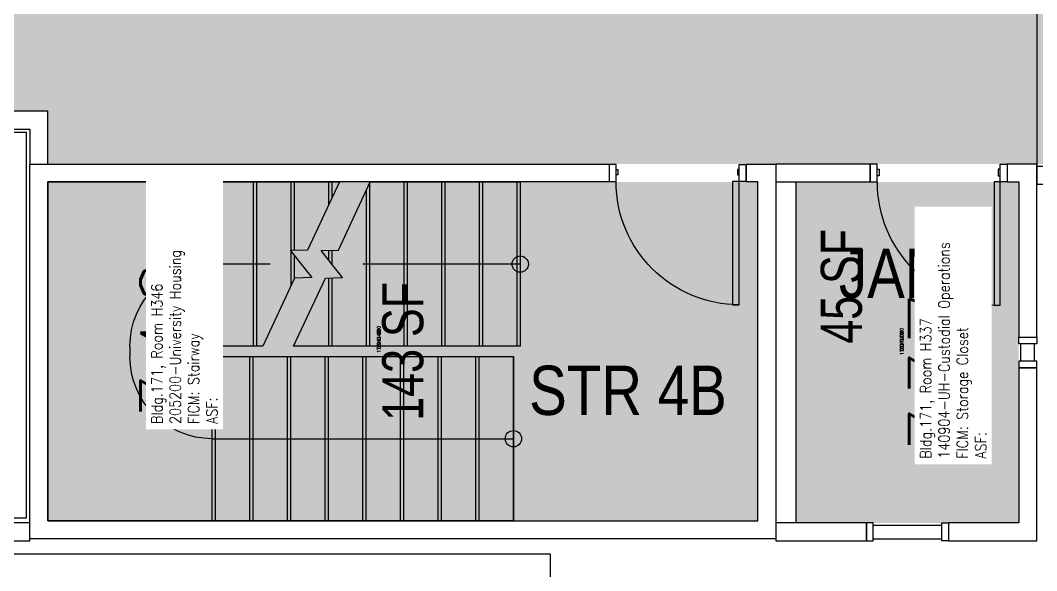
# Model space of a CAD drawing. Header units: inches. Extents: x -105 to 3698, y -798 to 1624.
# Drawn here: x 1563.6 to 1860.5, y 1142.4 to 1303.2 of the extents above; entities that cross this region are included whole.
import ezdxf
from ezdxf.enums import TextEntityAlignment as Align

# ---------------------------------------------------------------- set-up
doc = ezdxf.new("R2010")
doc.units = ezdxf.units.IN
doc.header["$LTSCALE"] = 96
doc.header["$MEASUREMENT"] = 0
for name, color, linetype in [('A-AREA-IDEN', 1, 'Continuous'), ('A-DOOR', 2, 'Continuous'), ('A-FLOR', 3, 'Continuous'), ('A-GLAZ', 1, 'Continuous'), ('A-IDEN-RNUM', 7, 'Continuous'), ('A-IDEN-SNUM', 4, 'Continuous'), ('A-IDEN-VNUM', 4, 'Continuous'), ('A-WALL', 5, 'Continuous'), ('AREA-TEXT', 3, 'Continuous'), ('Rooms-Category-Color', 7, 'Continuous'), ('Rooms-College-Color', 7, 'Continuous'), ('Rooms-Department-Color', 7, 'Continuous'), ('Rooms-Division-Color', 7, 'Continuous'), ('Rooms-Information', 7, 'Continuous')]:
    doc.layers.add(name, color=color, linetype=linetype)
doc.styles.add('AREA', font='arial.ttf', dxfattribs={"width": 0.75, "height": 12})
doc.styles.add('ROOMSNUMBER', font='txt.shx', dxfattribs={"height": 0.03})
doc.styles.add('ROOMVNUMBER', font='simplex.shx', dxfattribs={"width": 0.85})
doc.styles.get("Standard").update_dxf_attribs({"font": 'ARIALN.TTF'})

msp = doc.modelspace()

# ---------------------------------------------------------------- hatches: boundary and pattern name
at = {"layer": 'A-FLOR'}
h = msp.add_hatch(color=256, dxfattribs=at)
edge = h.paths.add_edge_path()
edge.add_line((1707.648283181721, 1230.709987109077), (1707.648283181721, 1233.290075140422))
edge.add_ellipse((1709.648283181721, 1232.000031124749), major_axis=(-1.682886443342686, 1.682886443342686), ratio=0.9999999999999164, start_angle=-45.00000000000239, end_angle=12.177093442659611, ccw=False)
edge.add_line((1709.648283181721, 1234.379991956858), (1709.648283181721, 1229.62007029264))
edge.add_ellipse((1709.648283181721, 1232.000031124749), major_axis=(1.682886443342575, 1.682886443342575), ratio=0.9999999999999261, start_angle=167.822906557336, end_angle=225.0000000000021, ccw=False)
edge = h.paths.add_edge_path()
edge.add_line((1707.648283181721, 1233.290075140422), (1707.648283181721, 1230.709987109077))
edge.add_ellipse((1709.648283181721, 1232.000031124749), major_axis=(-1.682886443342571, 1.682886443342571), ratio=0.9999999999999433, start_angle=12.177093442659213, end_angle=77.82290655733749, ccw=False)
edge = h.paths.add_edge_path()
edge.add_line((1709.648283181721, 1232.000031124749), (1709.648283181721, 1234.379991956858))
edge.add_ellipse((1709.648283181721, 1232.000031124749), major_axis=(1.682886443342795, 1.682886443342795), ratio=0.9999999999999905, start_angle=314.9999999999997, end_angle=405.0000000000003, ccw=False)
edge.add_line((1712.02824401383, 1232.000031124749), (1709.648283181721, 1232.000031124749))
edge = h.paths.add_edge_path()
edge.add_line((1709.648283181721, 1229.62007029264), (1709.648283181721, 1232.000031124749))
edge.add_line((1709.648283181721, 1232.000031124749), (1712.02824401383, 1232.000031124749))
edge.add_ellipse((1709.648283181721, 1232.000031124749), major_axis=(1.682886443342732, 1.682886443342732), ratio=0.9999999999999699, start_angle=225.0000000000009, end_angle=314.99999999999915, ccw=False)
h = msp.add_hatch(color=256, dxfattribs=at)
edge = h.paths.add_edge_path()
edge.add_line((1705.648283181721, 1179.709986475532), (1705.648283181721, 1182.290074506878))
edge.add_ellipse((1707.648283181721, 1181.000030491205), major_axis=(1.682886443342773, 1.682886443342775), ratio=0.9999999999999882, start_angle=45.000000000000284, end_angle=102.17709344266137, ccw=False)
edge.add_line((1707.648283181721, 1183.379991323314), (1707.648283181721, 1178.620069659096))
edge.add_ellipse((1707.648283181721, 1181.000030491205), major_axis=(-1.682886443342678, 1.682886443342678), ratio=0.9999999999999786, start_angle=77.82290655733408, end_angle=134.9999999999994, ccw=False)
edge = h.paths.add_edge_path()
edge.add_line((1705.648283181721, 1182.290074506878), (1705.648283181721, 1179.709986475532))
edge.add_ellipse((1707.648283181721, 1181.000030491205), major_axis=(-1.682886443342801, 1.682886443342801), ratio=0.999999999999943, start_angle=12.177093442662226, end_angle=77.82290655733448, ccw=False)
edge = h.paths.add_edge_path()
edge.add_line((1707.648283181721, 1181.000030491205), (1707.648283181721, 1183.379991323314))
edge.add_ellipse((1707.648283181721, 1181.000030491205), major_axis=(1.682886443342795, 1.682886443342795), ratio=0.9999999999998951, start_angle=314.999999999997, end_angle=405.000000000003, ccw=False)
edge.add_line((1710.02824401383, 1181.000030491205), (1707.648283181721, 1181.000030491205))
edge = h.paths.add_edge_path()
edge.add_line((1707.648283181721, 1178.620069659096), (1707.648283181721, 1181.000030491205))
edge.add_line((1707.648283181721, 1181.000030491205), (1710.02824401383, 1181.000030491205))
edge.add_ellipse((1707.648283181721, 1181.000030491205), major_axis=(-1.682886443342682, 1.682886443342682), ratio=0.9999999999999343, start_angle=134.9999999999981, end_angle=225.0000000000019, ccw=False)
at = {"layer": 'Rooms-Category-Color', "true_color": 0xadadad}
for points in [[(2434.813734425393, 1302.059794832432), (2431.278200400199, 1305.595328236364), (2404.374997199276, 1332.498526709881), (2404.374997199276, 1345.75000000002), (2041.217390187751, 1345.75000000002), (2041.217390187751, 1370.750000000013), (1958.893277009061, 1370.750000000013), (1958.893277009061, 1345.750000000014), (1868.874975056992, 1345.751251287169), (1868.874975064192, 1341.501251287159), (1864.874975064192, 1341.501251280382), (1864.874975064192, 1343.191933777711), (1824.87497506758, 1343.191933777711), (1824.87497506758, 1338.001251287157), (1816.87497506758, 1338.001251287157), (1816.87497506758, 1346.374900560571), (1765.999986635328, 1346.374900560571), (1765.856721272007, 1370.748758465236), (1683.532608093316, 1370.748758465236), (1683.532608093316, 1346.374554024971), (1376.124998203078, 1346.373758465239), (1376.124998203078, 1345.761705106155), (1260.124998203078, 1345.761705106155), (1260.124998203078, 1346.373761499035), (780.3749982030631, 1346.373761499045), (780.3749982030631, 1341.498758465237), (776.3749982030631, 1341.498758465237), (776.3749982030631, 1342.958158910471), (736.3774194910156, 1342.958158910471), (736.3774194910156, 1337.998758465236), (728.3774194910156, 1337.998758465236), (728.3774194910166, 1345.748758465237), (673.3567193971112, 1345.748758465234), (673.3567193971112, 1370.748758465233), (591.0326062184204, 1370.748758465233), (591.0326062184204, 1345.74875846524), (233.3028383523078, 1345.74875846524), (233.4999982030649, 1285.748758465239), (632.9673920448322, 1285.748758465239), (632.9673920448322, 1237.750000000023), (767.9999980504444, 1237.750000000023), (776.3749982030595, 1237.750000000023), (776.3749982030595, 1265.498758465238), (780.3749982030604, 1265.498758465237), (780.3749982030604, 1263.748758465236), (820.3749982030604, 1263.748758465236), (820.3749982030604, 1268.998758465236), (828.3749982030604, 1268.998758465236), (828.3749982030613, 1237.750000000015), (939.7173920448322, 1237.750000000015), (939.7173920448322, 1276.668832693983), (1347.188856218355, 1276.668832693986), (1347.188856218359, 1190.375000000005), (1378.688856218355, 1190.375000000006), (1378.688856218355, 1188.000000000025), (1373.188856218363, 1188.000000000025), (1373.188856218363, 1151.125000000008), (1373.188856218363, 1146.750000000026), (1375.188856218355, 1146.750000000026), (1375.188856218355, 1142.750000000026), (1451.188856218355, 1142.750000000026), (1451.188856218355, 1146.750000000026), (1453.111329007562, 1146.750000000026), (1453.188856218359, 1151.124999986885), (1453.188856218359, 1188.000000000025), (1447.688856218367, 1188.000000000025), (1447.688856218368, 1190.375000000006), (1479.648241565459, 1190.375000000006), (1479.64823967027, 1209.168832333085), (1484.89823967027, 1209.1688328625), (1484.898235031584, 1255.168832693984), (1479.648242645192, 1255.168832866398), (1479.648242645192, 1276.668832693983), (1571.648324745343, 1276.668832693983), (1571.648317350022, 1261.250003228346), (1860.500009312908, 1261.250002044936), (1864.874975200145, 1261.250002027011), (1864.874975192944, 1265.501251280382), (1868.874975192944, 1265.501251287159), (1868.874975195909, 1263.751251287157), (1908.874975056989, 1263.751251287157), (1908.874975056989, 1269.001251287157), (1916.874975056989, 1269.001251287157), (1916.874975057673, 1260.625000059771), (2047.491841887351, 1260.625000502804), (2133.476899039513, 1260.637893297269), (2169.476899039513, 1260.63789346944), (2348.969360803722, 1260.624947866227), (2386.307818971624, 1260.624947834508), (2392.387327554196, 1259.633387961236)], [(1571.648281306841, 1256.000003228346), (1779.023264933704, 1256.000003228346), (1779.023264933704, 1157.000002473303), (1571.648281306841, 1157.000002473303)]]:
    msp.add_hatch(color=253, dxfattribs=at).paths.add_polyline_path(points)
at = {"layer": 'Rooms-Category-Color', "true_color": 0x728ef3}
msp.add_hatch(color=171, dxfattribs=at).paths.add_polyline_path([(1790.273267071043, 1255.999999882945), (1855.250009312908, 1255.999999882945), (1855.250009312908, 1156.375036597754), (1790.273267071043, 1156.375036597754)])
at = {"layer": 'Rooms-College-Color', "true_color": 0xadadad}
for points in [[(2434.813734425393, 1302.059794832432), (2431.278200400199, 1305.595328236364), (2404.374997199276, 1332.498526709881), (2404.374997199276, 1345.75000000002), (2041.217390187751, 1345.75000000002), (2041.217390187751, 1370.750000000013), (1958.893277009061, 1370.750000000013), (1958.893277009061, 1345.750000000014), (1868.874975056992, 1345.751251287169), (1868.874975064192, 1341.501251287159), (1864.874975064192, 1341.501251280382), (1864.874975064192, 1343.191933777711), (1824.87497506758, 1343.191933777711), (1824.87497506758, 1338.001251287157), (1816.87497506758, 1338.001251287157), (1816.87497506758, 1346.374900560571), (1765.999986635328, 1346.374900560571), (1765.856721272007, 1370.748758465236), (1683.532608093316, 1370.748758465236), (1683.532608093316, 1346.374554024971), (1376.124998203078, 1346.373758465239), (1376.124998203078, 1345.761705106155), (1260.124998203078, 1345.761705106155), (1260.124998203078, 1346.373761499035), (780.3749982030631, 1346.373761499045), (780.3749982030631, 1341.498758465237), (776.3749982030631, 1341.498758465237), (776.3749982030631, 1342.958158910471), (736.3774194910156, 1342.958158910471), (736.3774194910156, 1337.998758465236), (728.3774194910156, 1337.998758465236), (728.3774194910166, 1345.748758465237), (673.3567193971112, 1345.748758465234), (673.3567193971112, 1370.748758465233), (591.0326062184204, 1370.748758465233), (591.0326062184204, 1345.74875846524), (233.3028383523078, 1345.74875846524), (233.4999982030649, 1285.748758465239), (632.9673920448322, 1285.748758465239), (632.9673920448322, 1237.750000000023), (767.9999980504444, 1237.750000000023), (776.3749982030595, 1237.750000000023), (776.3749982030595, 1265.498758465238), (780.3749982030604, 1265.498758465237), (780.3749982030604, 1263.748758465236), (820.3749982030604, 1263.748758465236), (820.3749982030604, 1268.998758465236), (828.3749982030604, 1268.998758465236), (828.3749982030613, 1237.750000000015), (939.7173920448322, 1237.750000000015), (939.7173920448322, 1276.668832693983), (1347.188856218355, 1276.668832693986), (1347.188856218359, 1190.375000000005), (1378.688856218355, 1190.375000000006), (1378.688856218355, 1188.000000000025), (1373.188856218363, 1188.000000000025), (1373.188856218363, 1151.125000000008), (1373.188856218363, 1146.750000000026), (1375.188856218355, 1146.750000000026), (1375.188856218355, 1142.750000000026), (1451.188856218355, 1142.750000000026), (1451.188856218355, 1146.750000000026), (1453.111329007562, 1146.750000000026), (1453.188856218359, 1151.124999986885), (1453.188856218359, 1188.000000000025), (1447.688856218367, 1188.000000000025), (1447.688856218368, 1190.375000000006), (1479.648241565459, 1190.375000000006), (1479.64823967027, 1209.168832333085), (1484.89823967027, 1209.1688328625), (1484.898235031584, 1255.168832693984), (1479.648242645192, 1255.168832866398), (1479.648242645192, 1276.668832693983), (1571.648324745343, 1276.668832693983), (1571.648317350022, 1261.250003228346), (1860.500009312908, 1261.250002044936), (1864.874975200145, 1261.250002027011), (1864.874975192944, 1265.501251280382), (1868.874975192944, 1265.501251287159), (1868.874975195909, 1263.751251287157), (1908.874975056989, 1263.751251287157), (1908.874975056989, 1269.001251287157), (1916.874975056989, 1269.001251287157), (1916.874975057673, 1260.625000059771), (2047.491841887351, 1260.625000502804), (2133.476899039513, 1260.637893297269), (2169.476899039513, 1260.63789346944), (2348.969360803722, 1260.624947866227), (2386.307818971624, 1260.624947834508), (2392.387327554196, 1259.633387961236)], [(1571.648281306841, 1256.000003228346), (1779.023264933704, 1256.000003228346), (1779.023264933704, 1157.000002473303), (1571.648281306841, 1157.000002473303)], [(1790.273267071043, 1255.999999882945), (1855.250009312908, 1255.999999882945), (1855.250009312908, 1156.375036597754), (1790.273267071043, 1156.375036597754)]]:
    msp.add_hatch(color=253, dxfattribs=at).paths.add_polyline_path(points)
at = {"layer": 'Rooms-Department-Color', "true_color": 0xacacac}
for points in [[(2434.813734425393, 1302.059794832432), (2431.278200400199, 1305.595328236364), (2404.374997199276, 1332.498526709881), (2404.374997199276, 1345.75000000002), (2041.217390187751, 1345.75000000002), (2041.217390187751, 1370.750000000013), (1958.893277009061, 1370.750000000013), (1958.893277009061, 1345.750000000014), (1868.874975056992, 1345.751251287169), (1868.874975064192, 1341.501251287159), (1864.874975064192, 1341.501251280382), (1864.874975064192, 1343.191933777711), (1824.87497506758, 1343.191933777711), (1824.87497506758, 1338.001251287157), (1816.87497506758, 1338.001251287157), (1816.87497506758, 1346.374900560571), (1765.999986635328, 1346.374900560571), (1765.856721272007, 1370.748758465236), (1683.532608093316, 1370.748758465236), (1683.532608093316, 1346.374554024971), (1376.124998203078, 1346.373758465239), (1376.124998203078, 1345.761705106155), (1260.124998203078, 1345.761705106155), (1260.124998203078, 1346.373761499035), (780.3749982030631, 1346.373761499045), (780.3749982030631, 1341.498758465237), (776.3749982030631, 1341.498758465237), (776.3749982030631, 1342.958158910471), (736.3774194910156, 1342.958158910471), (736.3774194910156, 1337.998758465236), (728.3774194910156, 1337.998758465236), (728.3774194910166, 1345.748758465237), (673.3567193971112, 1345.748758465234), (673.3567193971112, 1370.748758465233), (591.0326062184204, 1370.748758465233), (591.0326062184204, 1345.74875846524), (233.3028383523078, 1345.74875846524), (233.4999982030649, 1285.748758465239), (632.9673920448322, 1285.748758465239), (632.9673920448322, 1237.750000000023), (767.9999980504444, 1237.750000000023), (776.3749982030595, 1237.750000000023), (776.3749982030595, 1265.498758465238), (780.3749982030604, 1265.498758465237), (780.3749982030604, 1263.748758465236), (820.3749982030604, 1263.748758465236), (820.3749982030604, 1268.998758465236), (828.3749982030604, 1268.998758465236), (828.3749982030613, 1237.750000000015), (939.7173920448322, 1237.750000000015), (939.7173920448322, 1276.668832693983), (1347.188856218355, 1276.668832693986), (1347.188856218359, 1190.375000000005), (1378.688856218355, 1190.375000000006), (1378.688856218355, 1188.000000000025), (1373.188856218363, 1188.000000000025), (1373.188856218363, 1151.125000000008), (1373.188856218363, 1146.750000000026), (1375.188856218355, 1146.750000000026), (1375.188856218355, 1142.750000000026), (1451.188856218355, 1142.750000000026), (1451.188856218355, 1146.750000000026), (1453.111329007562, 1146.750000000026), (1453.188856218359, 1151.124999986885), (1453.188856218359, 1188.000000000025), (1447.688856218367, 1188.000000000025), (1447.688856218368, 1190.375000000006), (1479.648241565459, 1190.375000000006), (1479.64823967027, 1209.168832333085), (1484.89823967027, 1209.1688328625), (1484.898235031584, 1255.168832693984), (1479.648242645192, 1255.168832866398), (1479.648242645192, 1276.668832693983), (1571.648324745343, 1276.668832693983), (1571.648317350022, 1261.250003228346), (1860.500009312908, 1261.250002044936), (1864.874975200145, 1261.250002027011), (1864.874975192944, 1265.501251280382), (1868.874975192944, 1265.501251287159), (1868.874975195909, 1263.751251287157), (1908.874975056989, 1263.751251287157), (1908.874975056989, 1269.001251287157), (1916.874975056989, 1269.001251287157), (1916.874975057673, 1260.625000059771), (2047.491841887351, 1260.625000502804), (2133.476899039513, 1260.637893297269), (2169.476899039513, 1260.63789346944), (2348.969360803722, 1260.624947866227), (2386.307818971624, 1260.624947834508), (2392.387327554196, 1259.633387961236)], [(1571.648281306841, 1256.000003228346), (1779.023264933704, 1256.000003228346), (1779.023264933704, 1157.000002473303), (1571.648281306841, 1157.000002473303)]]:
    msp.add_hatch(color=253, dxfattribs=at).paths.add_polyline_path(points)
at = {"layer": 'Rooms-Department-Color', "true_color": 0x604aed}
msp.add_hatch(color=173, dxfattribs=at).paths.add_polyline_path([(1790.273267071043, 1255.999999882945), (1855.250009312908, 1255.999999882945), (1855.250009312908, 1156.375036597754), (1790.273267071043, 1156.375036597754)])
at = {"layer": 'Rooms-Division-Color', "true_color": 0xadadad}
for points in [[(2434.813734425393, 1302.059794832432), (2431.278200400199, 1305.595328236364), (2404.374997199276, 1332.498526709881), (2404.374997199276, 1345.75000000002), (2041.217390187751, 1345.75000000002), (2041.217390187751, 1370.750000000013), (1958.893277009061, 1370.750000000013), (1958.893277009061, 1345.750000000014), (1868.874975056992, 1345.751251287169), (1868.874975064192, 1341.501251287159), (1864.874975064192, 1341.501251280382), (1864.874975064192, 1343.191933777711), (1824.87497506758, 1343.191933777711), (1824.87497506758, 1338.001251287157), (1816.87497506758, 1338.001251287157), (1816.87497506758, 1346.374900560571), (1765.999986635328, 1346.374900560571), (1765.856721272007, 1370.748758465236), (1683.532608093316, 1370.748758465236), (1683.532608093316, 1346.374554024971), (1376.124998203078, 1346.373758465239), (1376.124998203078, 1345.761705106155), (1260.124998203078, 1345.761705106155), (1260.124998203078, 1346.373761499035), (780.3749982030631, 1346.373761499045), (780.3749982030631, 1341.498758465237), (776.3749982030631, 1341.498758465237), (776.3749982030631, 1342.958158910471), (736.3774194910156, 1342.958158910471), (736.3774194910156, 1337.998758465236), (728.3774194910156, 1337.998758465236), (728.3774194910166, 1345.748758465237), (673.3567193971112, 1345.748758465234), (673.3567193971112, 1370.748758465233), (591.0326062184204, 1370.748758465233), (591.0326062184204, 1345.74875846524), (233.3028383523078, 1345.74875846524), (233.4999982030649, 1285.748758465239), (632.9673920448322, 1285.748758465239), (632.9673920448322, 1237.750000000023), (767.9999980504444, 1237.750000000023), (776.3749982030595, 1237.750000000023), (776.3749982030595, 1265.498758465238), (780.3749982030604, 1265.498758465237), (780.3749982030604, 1263.748758465236), (820.3749982030604, 1263.748758465236), (820.3749982030604, 1268.998758465236), (828.3749982030604, 1268.998758465236), (828.3749982030613, 1237.750000000015), (939.7173920448322, 1237.750000000015), (939.7173920448322, 1276.668832693983), (1347.188856218355, 1276.668832693986), (1347.188856218359, 1190.375000000005), (1378.688856218355, 1190.375000000006), (1378.688856218355, 1188.000000000025), (1373.188856218363, 1188.000000000025), (1373.188856218363, 1151.125000000008), (1373.188856218363, 1146.750000000026), (1375.188856218355, 1146.750000000026), (1375.188856218355, 1142.750000000026), (1451.188856218355, 1142.750000000026), (1451.188856218355, 1146.750000000026), (1453.111329007562, 1146.750000000026), (1453.188856218359, 1151.124999986885), (1453.188856218359, 1188.000000000025), (1447.688856218367, 1188.000000000025), (1447.688856218368, 1190.375000000006), (1479.648241565459, 1190.375000000006), (1479.64823967027, 1209.168832333085), (1484.89823967027, 1209.1688328625), (1484.898235031584, 1255.168832693984), (1479.648242645192, 1255.168832866398), (1479.648242645192, 1276.668832693983), (1571.648324745343, 1276.668832693983), (1571.648317350022, 1261.250003228346), (1860.500009312908, 1261.250002044936), (1864.874975200145, 1261.250002027011), (1864.874975192944, 1265.501251280382), (1868.874975192944, 1265.501251287159), (1868.874975195909, 1263.751251287157), (1908.874975056989, 1263.751251287157), (1908.874975056989, 1269.001251287157), (1916.874975056989, 1269.001251287157), (1916.874975057673, 1260.625000059771), (2047.491841887351, 1260.625000502804), (2133.476899039513, 1260.637893297269), (2169.476899039513, 1260.63789346944), (2348.969360803722, 1260.624947866227), (2386.307818971624, 1260.624947834508), (2392.387327554196, 1259.633387961236)], [(1571.648281306841, 1256.000003228346), (1779.023264933704, 1256.000003228346), (1779.023264933704, 1157.000002473303), (1571.648281306841, 1157.000002473303)]]:
    msp.add_hatch(color=253, dxfattribs=at).paths.add_polyline_path(points)
at = {"layer": 'Rooms-Division-Color', "true_color": 0x604aed}
msp.add_hatch(color=173, dxfattribs=at).paths.add_polyline_path([(1790.273267071043, 1255.999999882945), (1855.250009312908, 1255.999999882945), (1855.250009312908, 1156.375036597754), (1790.273267071043, 1156.375036597754)])

# ---------------------------------------------------------------- linework, layer by layer
at = {"layer": 'A-DOOR'}
for p, q in [((1860.499999917351, 1345.75125128716), (1860.500000003266, 1260.624972556943)), ((1813.875011170062, 1261.250000722528), (1811.875011170062, 1261.250000665802)), ((1811.875011170062, 1261.250000665802), (1811.875011318966, 1256.000000665802)), ((1813.875011318966, 1256.000000722528), (1813.875011170062, 1261.250000722528)), ((1813.875011212606, 1259.750000722528), (1814.500011212606, 1259.750000740254)), ((1813.875011269331, 1257.750000722528), (1813.875011212606, 1259.750000722528)), ((1814.500011212606, 1259.750000740254), (1814.500011269331, 1257.750000740254)), ((1849.875011212606, 1259.750001743582), (1849.250011212606, 1259.750001725855)), ((1849.250011212606, 1259.750001725855), (1849.250011269331, 1257.750001725855)), ((1849.875011170062, 1261.250001743582), (1851.875011170062, 1261.250001800307)), ((1849.875011318966, 1256.000001743582), (1849.875011170062, 1261.250001743582)), ((1849.875011269331, 1257.750001743582), (1849.875011212606, 1259.750001743582)), ((1851.875011170062, 1261.250001800307), (1851.875011318966, 1256.000001800307)), ((1860.500000003266, 1260.624972556943), (1864.874975609788, 1260.624962804583)), ((1811.875011318966, 1256.000000665802), (1813.875011318966, 1256.000000722528)), ((1814.500011269331, 1257.750000740254), (1813.875011269331, 1257.750000722528)), ((1849.875011318966, 1256.000001743582), (1848.125011318966, 1256.000001693948)), ((1848.125011318966, 1256.000001693948), (1848.12501234002, 1220.000001693948)), ((1849.250011269331, 1257.750001725855), (1849.875011269331, 1257.750001743582)), ((1849.87501234002, 1220.000001743582), (1849.875011318966, 1256.000001743582)), ((1851.875011318966, 1256.000001800307), (1849.875011318966, 1256.000001743582)), ((1848.12501234002, 1220.000001693948), (1849.87501234002, 1220.000001743582))]:
    msp.add_line(p, q, dxfattribs=at)
for points in [[(1737.648268743124, 1261.125030442099), (1735.648268743124, 1261.125030448992), (1735.648268725891, 1256.125030448992), (1737.648268725891, 1256.125030442099)], [(1737.648268737954, 1259.625030442099), (1738.148268737954, 1259.625030440375), (1738.148268732784, 1258.125030440375), (1737.648268732784, 1258.125030442099)], [(1773.648268737954, 1259.625030318018), (1773.148268737954, 1259.625030319742), (1773.148268732784, 1258.125030319742), (1773.648268732784, 1258.125030318018)], [(1773.648268743124, 1261.125030318018), (1775.648268743124, 1261.125030311125), (1775.648268725891, 1256.125030311125), (1773.648268725891, 1256.125030318018)], [(1773.648268725891, 1256.125030318018), (1771.648268725891, 1256.125030324912), (1771.64826860181, 1220.125030324912), (1773.64826860181, 1220.125030318018)]]:
    msp.add_lwpolyline(points, close=True, dxfattribs=at)
at = {"layer": 'A-DOOR', "extrusion": (0, 0, -1)}
msp.add_arc((-1773.648268725891, 1256.125030318018), 36, 270.0000001974847, 1.974846603931871e-07, dxfattribs=at)
at = {"layer": 'A-DOOR'}
msp.add_arc((1849.875011318966, 1256.000001743582), 36, 180.0000016250586, 270.0000016250586, dxfattribs=at)
at = {"layer": 'A-FLOR'}
for p, q in [((1571.648283264193, 1242.204662334214), (1571.648283264193, 1256.000031095771)), ((1571.648283264193, 1256.000031095771), (1619.648283181722, 1256.000031124752)), ((1619.648283181722, 1256.000031124754), (1656.839666977443, 1256.000031124752)), ((1642.648283181722, 1256.000031124753), (1642.648283181721, 1235.94448922487)), ((1643.648283181722, 1256.000031124753), (1643.648283181721, 1235.971811316445)), ((1656.839666977443, 1256.000031124752), (1647.550065359555, 1236.078416166416)), ((1653.648283181722, 1256.000031124752), (1653.648283181722, 1249.156086488827)), ((1654.648283181722, 1256.000031124752), (1654.648283181722, 1251.300593409337)), ((1656.550065359554, 1236.078416166416), (1665.839666977442, 1256.000031124752)), ((1665.839666977442, 1256.000031124752), (1709.648283181721, 1256.000031124749)), ((1709.648283181722, 1256.000031124749), (1709.64828318172, 1208.000031124749)), ((1571.648283264192, 1213.506376565238), (1571.648283264193, 1242.204662334214)), ((1647.550065359555, 1236.078416166416), (1642.520789228973, 1235.941005823418)), ((1642.520789228973, 1235.941005823418), (1645.648283181721, 1232.000031124752)), ((1642.648283181721, 1235.780349895827), (1642.64828318172, 1225.566510363223)), ((1651.520789228973, 1235.941005823417), (1656.550065359554, 1236.078416166416)), ((1654.648283181721, 1232.000031124751), (1651.520789228973, 1235.941005823417)), ((1653.648283181721, 1235.999133408021), (1653.648283181721, 1233.260137381777)), ((1654.648283181721, 1236.026455499596), (1654.648283181721, 1232.000031124752)), ((1636.648283181722, 1232.000031124751), (1619.648283181721, 1232.000031124752)), ((1643.648283181721, 1234.520243638802), (1643.648283181721, 1227.711017283732)), ((1645.648283181721, 1232.000031124752), (1648.775777134469, 1228.059056426086)), ((1657.775777134469, 1228.059056426086), (1654.648283181721, 1232.000031124751)), ((1709.648283181721, 1232.000031124749), (1663.648283181721, 1232.000031124751)), ((1643.746501003888, 1227.921646083087), (1634.456899386, 1208.000031124751)), ((1643.456899386, 1208.000031124751), (1652.746501003888, 1227.921646083086)), ((1648.775777134469, 1228.059056426086), (1643.746501003888, 1227.921646083087)), ((1652.746501003888, 1227.921646083086), (1657.775777134469, 1228.059056426086)), ((1571.64828326419, 1157.000030516212), (1571.648283264192, 1213.506376565238)), ((1595.648283181721, 1208.000031124752), (1595.648283181721, 1206.500030820482)), ((1595.648283181721, 1206.500030820482), (1595.648283181721, 1205.000030516211)), ((1634.456899386, 1208.000031124751), (1619.648283181721, 1208.000031124752)), ((1619.648283181721, 1208.000031124752), (1619.648283181721, 1205.000030516211)), ((1709.64828318172, 1208.000031124749), (1643.456899386, 1208.000031124751)), ((1619.648283181721, 1205.000030516211), (1707.648283181721, 1205.000030516211)), ((1707.648283181721, 1205.000030516211), (1707.648283181721, 1157.000030466199)), ((1619.648283181721, 1181.000030516211), (1707.648283181721, 1181.000030516211)), ((1619.648283181718, 1157.000030516211), (1571.64828326419, 1157.000030516212)), ((1707.648283181721, 1157.000030466199), (1619.648283181721, 1157.000030516211))]:
    msp.add_line(p, q, dxfattribs=at)
at = {"layer": 'A-FLOR', "extrusion": (0.7093325348922885, -3.552273329863968e-14, 0.7048739993383785)}
for points, elevation in [([(1256.000031124835, -1142.352836887132), (1208.000031124833, -1142.352836887132)], 1149.578554878083), ([(1256.000031124835, -1143.057710886471), (1208.000031124833, -1143.05771088647)], 1150.287887412975)]:
    msp.add_lwpolyline(points, dxfattribs=dict(at, elevation=elevation))
at = {"layer": 'A-FLOR', "extrusion": (0.7093325348922885, -3.552273329863984e-14, 0.7048739993383786), "elevation": 1157.381212761898}
msp.add_lwpolyline([(1256.000031124835, -1150.106450879854), (1208.000031124833, -1150.106450879854)], dxfattribs=at)
at = {"layer": 'A-FLOR', "extrusion": (0.7093325348922866, -3.552273329863975e-14, 0.7048739993383804), "elevation": 1158.090545296787}
msp.add_lwpolyline([(1256.000031124835, -1150.811324879196), (1208.000031124833, -1150.811324879196)], dxfattribs=at)
at = {"layer": 'A-FLOR', "extrusion": (0.7093599685804545, -3.510408167572832e-14, 0.7048463910495226)}
for points, elevation in [([(1256.000031124834, -1181.074645068921), (1208.000031124833, -1181.074645068921)], 1188.637813509635), ([(1256.000031124834, -1181.77949145997), (1208.000031124833, -1181.77949145997)], 1189.347173478216)]:
    msp.add_lwpolyline(points, dxfattribs=dict(at, elevation=elevation))
at = {"layer": 'A-FLOR', "extrusion": (0.7088232707039066, -3.528737596346848e-14, 0.7053861147687956), "elevation": 1195.535552611953}
msp.add_lwpolyline([(1256.000031124834, -1189.738279454969), (1208.000031124834, -1189.738279454969)], dxfattribs=at)
at = {"layer": 'A-FLOR', "extrusion": (0.7088232707039047, -3.528737596346837e-14, 0.7053861147687974), "elevation": 1196.244375882654}
msp.add_lwpolyline([(1256.000031124835, -1190.443665569741), (1208.000031124834, -1190.443665569741)], dxfattribs=at)
at = {"layer": 'A-FLOR', "extrusion": (0.7088232707039028, -3.528737596346846e-14, 0.7053861147687994)}
for points, elevation in [([(1256.000031124835, -1197.497526717433), (1208.000031124834, -1197.497526717432)], 1203.33260858969), ([(1256.000031124835, -1198.202912832201), (1208.000031124834, -1198.202912832201)], 1204.041431860394)]:
    msp.add_lwpolyline(points, dxfattribs=dict(at, elevation=elevation))
at = {"layer": 'A-FLOR', "extrusion": (0.7088232707039027, -3.528737596346866e-14, 0.7053861147687994), "elevation": 1211.129664567433}
msp.add_lwpolyline([(1256.000031124835, -1205.256773979889), (1208.000031124834, -1205.256773979889)], dxfattribs=at)
at = {"layer": 'A-FLOR', "extrusion": (0.7088232707039065, -3.528737596346884e-14, 0.7053861147687956), "elevation": 1211.838487838143}
msp.add_lwpolyline([(1256.000031124834, -1205.962160094652), (1208.000031124834, -1205.962160094652)], dxfattribs=at)
at = {"layer": 'A-FLOR', "extrusion": (0.7087555824777173, -3.543385500178439e-14, 0.7054541262950212), "elevation": 1179.82876356695}
msp.add_lwpolyline([(1253.445100329929, -1174.333000200424), (1208.000031124834, -1174.333000200424)], dxfattribs=at)
at = {"layer": 'A-FLOR', "extrusion": (0.7087996275381592, -3.558119133423349e-14, 0.7054098723449841), "elevation": 1180.610882728735}
msp.add_lwpolyline([(1255.589607250439, -1174.964742810815), (1208.000031124834, -1174.964742810815)], dxfattribs=at)
at = {"layer": 'A-FLOR', "extrusion": (0.7093374269100997, -3.544732421569487e-14, 0.7048690763429469), "elevation": 1172.994618206383}
msp.add_lwpolyline([(1227.946284658413, -1165.605537962355), (1208.000031124833, -1165.605537962355)], dxfattribs=at)
at = {"layer": 'A-FLOR', "extrusion": (0.7093404774836389, -3.540046770016923e-14, 0.7048660064177328), "elevation": 1173.709003259562}
msp.add_lwpolyline([(1227.973606749989, -1166.305327392213), (1208.000031124833, -1166.305327392213)], dxfattribs=at)
at = {"layer": 'A-FLOR', "extrusion": (0.008841622276336484, -6.257657593204165e-16, 0.9999609120938292), "elevation": 14.53251727504191}
msp.add_lwpolyline([(1643.584036411849, 1208.410454999146), (1643.584036411849, 1208.000031124751)], dxfattribs=at)
at = {"layer": 'A-FLOR', "extrusion": (0.7093325348922848, -3.552273329864099e-14, 0.7048739993383822), "elevation": 1148.869222343186}
msp.add_lwpolyline([(1157.000030516292, -1141.647962887802), (1205.000030516292, -1141.647962887802)], dxfattribs=at)
at = {"layer": 'A-FLOR', "extrusion": (0.7093325348923144, -3.552273329823928e-14, 0.7048739993383525), "elevation": 1149.578554878126}
msp.add_lwpolyline([(1157.00003051573, -1142.352836887092), (1205.000030516292, -1142.352836887092)], dxfattribs=at)
at = {"layer": 'A-FLOR', "extrusion": (0.7093325348925745, -3.552273329422038e-14, 0.7048739993380906), "elevation": 1156.671880227473}
msp.add_lwpolyline([(1157.000030510111, -1149.401576880048), (1205.000030516293, -1149.401576880048)], dxfattribs=at)
at = {"layer": 'A-FLOR', "extrusion": (0.7093325348925985, -3.552273329381842e-14, 0.7048739993380665), "elevation": 1157.381212762405}
msp.add_lwpolyline([(1157.00003050955, -1150.106450879347), (1205.000030516293, -1150.106450879347)], dxfattribs=at)
at = {"layer": 'A-FLOR', "extrusion": (0.7093325348928589, -3.552273328979958e-14, 0.7048739993378045), "elevation": 1164.474538111758}
msp.add_lwpolyline([(1157.000030503931, -1157.155190872298), (1205.000030516293, -1157.155190872298)], dxfattribs=at)
at = {"layer": 'A-FLOR', "extrusion": (0.7093325348928887, -3.552273328939787e-14, 0.7048739993377744), "elevation": 1165.1838706467}
msp.add_lwpolyline([(1157.000030503369, -1157.860064871586), (1205.000030516293, -1157.860064871586)], dxfattribs=at)
at = {"layer": 'A-FLOR', "extrusion": (0.709332534893147, -3.552273328537889e-14, 0.7048739993375146), "elevation": 1172.277195996056}
msp.add_lwpolyline([(1157.00003049775, -1164.908804864534), (1205.000030516294, -1164.908804864534)], dxfattribs=at)
at = {"layer": 'A-FLOR', "extrusion": (0.7093325348931729, -3.552273328497704e-14, 0.7048739993374884), "elevation": 1172.986528530992}
msp.add_lwpolyline([(1157.000030497188, -1165.613678863829), (1205.000030516294, -1165.613678863829)], dxfattribs=at)
at = {"layer": 'A-FLOR', "extrusion": (0.7093325348934311, -3.552273328095803e-14, 0.7048739993372286), "elevation": 1180.079853880353}
msp.add_lwpolyline([(1157.00003049157, -1172.662418856771), (1205.000030516294, -1172.662418856771)], dxfattribs=at)
at = {"layer": 'A-FLOR', "extrusion": (0.7093325348934555, -3.552273328055612e-14, 0.7048739993372043), "elevation": 1180.789186415287}
msp.add_lwpolyline([(1157.000030491008, -1173.367292856068), (1205.000030516294, -1173.367292856068)], dxfattribs=at)
at = {"layer": 'A-FLOR', "extrusion": (0.7093325348937173, -3.552273327653733e-14, 0.7048739993369407), "elevation": 1187.88251176466}
msp.add_lwpolyline([(1157.000030485389, -1180.416032848999), (1205.000030516295, -1180.416032848999)], dxfattribs=at)
at = {"layer": 'A-FLOR', "extrusion": (0.7093325348937451, -3.552273327613553e-14, 0.7048739993369125), "elevation": 1188.591844299601}
msp.add_lwpolyline([(1157.000030484827, -1181.120906848288), (1205.000030516295, -1181.120906848288)], dxfattribs=at)
at = {"layer": 'A-FLOR', "extrusion": (0.7093325348939998, -3.552273327211639e-14, 0.7048739993366563), "elevation": 1195.685169648968}
msp.add_lwpolyline([(1157.000030479208, -1188.169646841226), (1205.000030516295, -1188.169646841226)], dxfattribs=at)
at = {"layer": 'A-FLOR', "extrusion": (0.7093325348940295, -3.552273327171468e-14, 0.7048739993366264), "elevation": 1196.394502183912}
msp.add_lwpolyline([(1157.000030478646, -1188.874520840512), (1205.000030516295, -1188.874520840512)], dxfattribs=at)
at = {"layer": 'A-FLOR', "extrusion": (0.7093325348942896, -3.552273326769581e-14, 0.7048739993363646), "elevation": 1203.487827533293}
msp.add_lwpolyline([(1157.000030473028, -1195.923260833434), (1205.000030516296, -1195.923260833434)], dxfattribs=at)
at = {"layer": 'A-FLOR', "extrusion": (0.7093325348943157, -3.552273326729393e-14, 0.7048739993363384), "elevation": 1204.197160068232}
msp.add_lwpolyline([(1157.000030472466, -1196.628134832726), (1205.000030516296, -1196.628134832726)], dxfattribs=at)
at = {"layer": 'A-FLOR', "extrusion": (0.7093325348945777, -3.552273326327512e-14, 0.7048739993360748), "elevation": 1211.290485417622}
msp.add_lwpolyline([(1157.000030466847, -1203.676874825639), (1205.000030516296, -1203.676874825639)], dxfattribs=at)
at = {"layer": 'A-FLOR'}
for centre in [(1709.648283181721, 1232.000031124749), (1707.648283181721, 1181.000030491205)]:
    msp.add_circle(centre, 2.379960832109027, dxfattribs=at)
at = {"layer": 'A-FLOR', "extrusion": (-1.665881242046071e-29, -6.123031769111884e-16, -1)}
for centre, radius, start, end in [((-1619.648283181721, 1208.000031124752), 24, 8.240109177578657e-44, 90), ((-1619.648283181721, 1205.000030516211), 23.99999999999999, 270, 6.085044905412869e-45)]:
    msp.add_arc(centre, radius, start, end, dxfattribs=at)
at = {"layer": 'A-FLOR'}
for points in [[(1627.648283181722, 1233.500031124752), (1627.648283181722, 1230.500031124752), (1636.648283181722, 1232.000031124751)], [(1672.648283181721, 1230.50003112475), (1672.648283181722, 1233.50003112475), (1663.648283181721, 1232.000031124751)]]:
    msp.add_solid(points, dxfattribs=at)
at = {"layer": 'A-GLAZ'}
for p, q in [((1855.250011187789, 1208.687515069457), (1855.250011187789, 1210.687515069457)), ((1855.250011187789, 1210.687515069457), (1860.500011187789, 1210.687515069457)), ((1860.500011187789, 1208.687515069457), (1855.250011187789, 1208.687515069457)), ((1855.87501705028, 1203.687525905803), (1855.875017675732, 1208.687525905803)), ((1859.875016871576, 1203.687526263204), (1859.875017675727, 1208.687526263204)), ((1860.500011187789, 1210.687515069457), (1860.500011187789, 1208.687515069457)), ((1855.250011187789, 1203.687515069457), (1855.250011187789, 1201.687515069457)), ((1860.500011187789, 1203.687515069457), (1855.250011187789, 1203.687515069457)), ((1860.500011187789, 1201.687515069457), (1860.500011187789, 1203.687515069457)), ((1855.250011187789, 1201.687515069457), (1860.500011187789, 1201.687515069457)), ((1812.761640611657, 1156.37503280141), (1810.761640611657, 1156.37503262271)), ((1810.761640611657, 1156.37503262271), (1810.761641080745, 1151.12503262271)), ((1812.761641080745, 1151.12503280141), (1812.761640611657, 1156.37503280141)), ((1812.761640667501, 1155.750032372529), (1832.761640667501, 1155.750033087331)), ((1832.761640611657, 1156.375034588414), (1834.761640611657, 1156.375034767114)), ((1832.761641080745, 1151.125034588414), (1832.761640611657, 1156.375034588414)), ((1834.761640611657, 1156.375034767114), (1834.761641080745, 1151.125034767114)), ((1810.761641080745, 1151.12503262271), (1812.761641080745, 1151.12503280141)), ((1812.761641024902, 1151.750032551234), (1832.761641024902, 1151.750033087336)), ((1834.761641080745, 1151.125034767114), (1832.761641080745, 1151.125034588414))]:
    msp.add_line(p, q, dxfattribs=at)
at = {"layer": 'A-WALL'}
for p, q in [((1571.648326620224, 1276.668832693983), (1479.648244948252, 1276.668832693982)), ((1571.648319224902, 1261.250002700789), (1571.648326620224, 1276.668832693983)), ((1484.898244843697, 1271.418832693982), (1566.398324102169, 1271.418832693983)), ((1566.398324102169, 1271.418832693983), (1566.398319224902, 1261.250005218842)), ((1565.398283182993, 1270.418832693983), (1485.898286979741, 1270.418832693983)), ((1565.398283182993, 1157.918832693982), (1565.398283182993, 1270.418832693983)), ((1566.398283181721, 1261.250031032343), (1735.648268743555, 1261.250030448992)), ((1566.398283181721, 1151.750030378076), (1566.398283181721, 1261.250031032343)), ((1566.398319224902, 1261.250005218842), (1571.648319224902, 1261.250002700789)), ((1735.648268743555, 1261.250030448992), (1735.64826872546, 1256.000030448992)), ((1775.64826872546, 1256.000030311125), (1775.648268743555, 1261.250030311125)), ((1775.648268743555, 1261.250030311125), (1784.273268826846, 1261.250030281397)), ((1784.273268826846, 1261.250030281397), (1784.273266706946, 1151.750030255969)), ((1811.875011170062, 1261.250000665802), (1784.27326879702, 1261.249999882944)), ((1784.27326879702, 1261.249999882944), (1784.273268945923, 1255.999999882944)), ((1811.875011318966, 1256.000000665802), (1811.875011170062, 1261.250000665802)), ((1860.500011187789, 1261.250002044935), (1851.875011170062, 1261.250001800307)), ((1851.875011170062, 1261.250001800307), (1851.875011318966, 1256.000001800307)), ((1860.500011187789, 1210.687515069457), (1860.500011187789, 1261.250002044935)), ((1860.5000111917, 1260.624948274052), (1860.500011187261, 1255.374948274052)), ((1735.64826872546, 1256.000030448992), (1571.648283181721, 1256.000031014248)), ((1571.648283181721, 1256.000031014248), (1571.648283181721, 1157.000030375133)), ((1779.023268725207, 1256.000030299492), (1775.64826872546, 1256.000030311125)), ((1779.023266808585, 1157.000030258912), (1779.023268725207, 1256.000030299492)), ((1784.273268945923, 1255.999999882944), (1811.875011318966, 1256.000000665802)), ((1790.273266796485, 1156.375030255969), (1790.273268945924, 1255.999999882945)), ((1851.875011318966, 1256.000001800307), (1855.250011187789, 1256.000001896031)), ((1855.250011187789, 1256.000001896031), (1855.250011187789, 1210.687515069457)), ((1860.500011187261, 1255.374948274052), (1941.47690093603, 1255.374948205584)), ((1855.250011187789, 1210.687515069457), (1860.500011187789, 1210.687515069457)), ((1855.250011187789, 1201.687515069457), (1855.250011187789, 1156.375036597754)), ((1860.500011187789, 1201.687515069457), (1855.250011187789, 1201.687515069457)), ((1860.500011187789, 1151.125037066842), (1860.500011187789, 1201.687515069457)), ((1485.898286979741, 1157.918832693982), (1565.398283182993, 1157.918832693982)), ((1566.398286882622, 1156.375002364159), (1484.89824675147, 1156.375000652748)), ((1566.398286992866, 1151.125002364159), (1566.398286882622, 1156.375002364159)), ((1571.648283181721, 1157.000030375133), (1779.023266808585, 1157.000030258912)), ((1810.761640611657, 1156.37503262271), (1784.273266293702, 1156.375030255969)), ((1784.273266293702, 1156.375030255969), (1784.27326676279, 1151.125030255969)), ((1810.761641080745, 1151.12503262271), (1810.761640611657, 1156.37503262271)), ((1855.250011187789, 1156.375036597753), (1834.761640611657, 1156.375034767114)), ((1834.761640611657, 1156.375034767114), (1834.761641080745, 1151.125034767114)), ((1453.188858093239, 1151.124999986885), (1566.398286992866, 1151.125002364159)), ((1784.273266706946, 1151.750030255969), (1566.398283181721, 1151.750030378076)), ((1784.27326676279, 1151.125030255969), (1810.761641080745, 1151.12503262271)), ((1834.761641080745, 1151.125034767114), (1860.500011187789, 1151.125037066842)), ((1461.188858093239, 1147.375000000023), (1718.438858093233, 1147.375000000007)), ((1718.438858093233, 1147.375000000007), (1718.438858093233, 1110.008888331258))]:
    msp.add_line(p, q, dxfattribs=at)

# ---------------------------------------------------------------- texts
at = {"layer": 'A-AREA-IDEN'}
for s, p in [('JAN.', (1820.606828216232, 1222.083727089268)), ('STR 4B', (1741.124784349218, 1187.928585802061))]:
    msp.add_text(s, height=14.4, dxfattribs=at).set_placement(p, align=Align.CENTER)
at = {"layer": 'A-IDEN-RNUM', "style": 'ROOMSNUMBER', "width": 0.85}
for s, p in [('0346-00', (1668.340589637571, 1209.993888431924)), ('0337-00', (1821.092617376443, 1209.393471365851))]:
    msp.add_text(s, height=1, rotation=90, dxfattribs=at).set_placement(p, align=Align.MIDDLE_CENTER)
at = {"layer": 'A-IDEN-SNUM', "style": 'ROOMSNUMBER', "width": 0.85}
for s, p in [('1710H34600', (1668.340589637571, 1209.993888431924)), ('1710H33700', (1821.092617376443, 1209.393471365851))]:
    msp.add_text(s, height=1, rotation=90, dxfattribs=at).set_placement(p, align=Align.MIDDLE_CENTER)
at = {"layer": 'A-IDEN-VNUM', "style": 'ROOMVNUMBER', "width": 0.85}
for s, p in [('346', (1609.945127318402, 1209.440597741988)), ('337', (1834.544551298009, 1199.742067689237))]:
    msp.add_text(s, height=22.5, rotation=90, dxfattribs=at).set_placement(p, align=Align.MIDDLE_CENTER)
at = {"layer": 'AREA-TEXT', "style": 'AREA', "width": 0.75}
for s, p in [('45 SF', (1803.443745098316, 1225.505411334028)), ('143 SF', (1675.335773120275, 1206.500002850826))]:
    msp.add_text(s, height=12, rotation=90, dxfattribs=at).set_placement(p, align=Align.MIDDLE_CENTER)

# ---------------------------------------------------------------- next in the draw order: texts
at = {"layer": 'Rooms-Information', "char_height": 3.214285714285714, "width": 72, "attachment_point": 7, "rotation": 90, "style": 'ROOMVNUMBER', "bg_fill": 3, "box_fill_scale": 1.5, "bg_fill_color": 256, "bg_fill_true_color": 13158600, "bg_fill_transparency": 0}
for s, insert in [('Bldg.171, Room H346^M^J205200-University Housing^M^JFICM: Stairway^M^JASF: ', (1621.195127318402, 1185.30666917056)), ('Bldg.171, Room H337^M^J140904-UH-Custodial Operations^M^JFICM: Storage Closet^M^JASF: ', (1845.794551298009, 1175.152781974951)), ('Bldg.171, Room H308K^M^J205200-University Housing^M^JFICM: Apartment Kitchen^M^JASF: ', (1575.759751915903, 1071.464675259193))]:
    msp.add_mtext(s, dxfattribs=dict(at, insert=insert))

doc.saveas('drawing.dxf')
